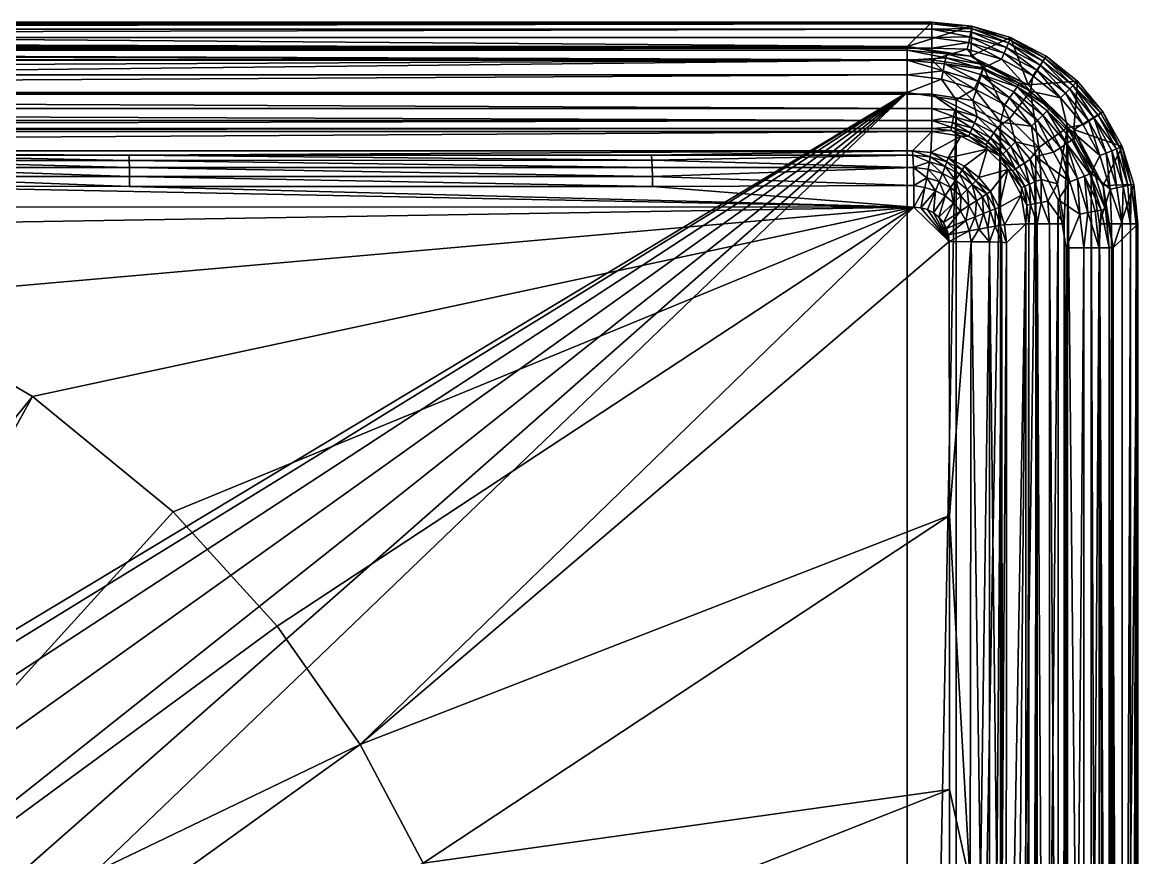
# Model space of a CAD drawing. Header units: centimetres. Extents: x 0 to 62, y 0 to 45.5.
# Drawn here: x 42.72 to 62, y 31.05 to 45.5 of the extents above; entities that cross this region are included whole.
import ezdxf

# ---------------------------------------------------------------- set-up
doc = ezdxf.new("R2010")
doc.units = ezdxf.units.CM
doc.header["$MEASUREMENT"] = 0
doc.layers.add('SINKS', color=151, linetype='Continuous')

msp = doc.modelspace()

# ---------------------------------------------------------------- meshes
at = {"layer": 'SINKS'}
mesh = msp.add_polyface(dxfattribs=at)
corners = [(3.559, 44.853, 25.376), (3.56, 44.256, 25.376), (58.441, 44.853, 25.376), (31, 42.31, 4.26), (3.868, 42.304, 4.733), (26.062, 42.172, 4.276), (3.559, 45.5, 24.712), (58.016, 45.084, 0.665), (3.984, 45.084, 0.665), (3.984, 45.019, 0.362), (58.016, 44.846, 0.106), (3.984, 44.846, 0.106), (3.984, 44.589, -0.064), (58.016, 45.019, 0.362), (58.016, 44.589, -0.064), (3.984, 44.287, -0.124), (3.896, 43.279, 5.718), (58.44, 43.609, 24.735), (3.56, 43.609, 24.735), (17.431, 42.833, 4.574), (3.877, 42.989, 5.028), (3.87, 42.675, 4.813), (3.886, 43.201, 5.345), (17.436, 43.111, 4.857), (17.44, 43.201, 5.031), (21.955, 42.986, 4.626), (17.433, 42.986, 4.701), (21.953, 42.834, 4.499), (17.429, 42.662, 4.481), (31, 43.271, 5.246), (21.96, 43.2, 4.955), (21.957, 43.11, 4.782), (21.951, 42.663, 4.405), (58.44, 43.802, 25.189), (3.56, 44.011, 25.327), (3.56, 43.802, 25.189), (58.44, 43.661, 24.981), (3.56, 43.661, 24.981), (58.44, 44.011, 25.327), (58.441, 45.055, 25.343), (3.559, 45.237, 25.249), (3.559, 45.055, 25.343), (58.441, 45.38, 25.101), (3.559, 45.38, 25.101), (58.441, 45.471, 24.916), (3.559, 45.471, 24.916), (58.441, 45.5, 24.712)]
mesh.append_faces([[corners[k] for k in face] for face in [(3, 4, 5)]])
mesh.append_faces([[corners[k] for k in face] for face in [(6, 7, 8), (8, 13, 9), (16, 17, 18), (22, 20, 23), (3, 28, 4), (18, 36, 37), (37, 33, 35), (45, 46, 6)]], dxfattribs={"vtx0": -1})
mesh.append_faces([[corners[k] for k in face] for face in [(0, 1, 2), (10, 12, 11), (14, 15, 12), (16, 24, 29), (32, 19, 28), (27, 26, 19), (33, 34, 35), (38, 1, 34), (39, 40, 41), (2, 41, 0)]], dxfattribs={"vtx0": -1, "vtx1": -1})
mesh.append_faces([[corners[k] for k in face] for face in [(9, 10, 11), (29, 24, 30), (30, 23, 31), (23, 30, 24), (31, 26, 25), (26, 31, 23), (40, 42, 43), (43, 44, 45)]], dxfattribs={"vtx0": -1, "vtx2": -1})
mesh.append_faces([[corners[k] for k in face] for face in [(19, 20, 21), (22, 23, 24), (20, 26, 23), (28, 21, 4)]], dxfattribs={"vtx1": -1})
mesh.append_faces([[corners[k] for k in face] for face in [(25, 26, 27), (27, 19, 32)]], dxfattribs={"vtx1": -1, "vtx2": -1})
mesh.append_faces([[corners[k] for k in face] for face in [(19, 21, 28), (16, 22, 24), (26, 20, 19), (3, 32, 28)]], dxfattribs={"vtx2": -1})
mesh = msp.add_polyface(dxfattribs=at)
corners = [(36.146, 26.978, 3.764), (34.474, 28.641, 3.81), (34.359, 28.446, 3.764), (36.323, 27.122, 3.81), (42.893, 39.03, 4.276), (32.207, 29.449, 3.81), (32.167, 29.227, 3.764), (34.807, 25.878, 3.102), (33.485, 26.964, 3.102), (36.767, 41.952, 4.276), (40.018, 40.712, 4.276), (31, 42.31, 4.26), (31.863, 27.542, 3.102), (32.823, 27.06, 2.973), (31, 27.415, 2.973), (31, 27.28, 2.775), (31.795, 27.164, 2.54), (32.771, 26.935, 2.775), (58.016, 45.084, 0.665), (3.559, 45.5, 24.712), (58.441, 45.5, 24.712), (58.016, 44.846, 0.106), (3.984, 45.019, 0.362), (58.016, 45.019, 0.362), (3.984, 44.589, -0.064), (58.016, 44.589, -0.064), (3.984, 45.084, 0.665), (3.984, 44.287, -0.124), (58.016, 44.287, -0.124), (3.896, 43.279, 5.718), (58.104, 43.279, 5.718), (58.44, 43.609, 24.735), (31, 43.271, 5.246), (31, 43.199, 4.888), (40.041, 43.2, 4.955), (40.048, 42.834, 4.499), (31, 42.986, 4.56), (31, 42.834, 4.432), (40.044, 43.11, 4.782), (31, 43.11, 4.715), (40.049, 42.663, 4.406), (44.561, 43.201, 5.031), (31, 42.664, 4.339), (40.046, 42.986, 4.626), (3.56, 44.011, 25.327), (58.44, 43.802, 25.189), (58.44, 44.011, 25.327), (28.711, 26.632, -0.124), (30.205, 27.164, -0.124), (31.795, 27.164, -0.124)]
mesh.append_faces([[corners[k] for k in face] for face in [(13, 12, 14), (15, 16, 17), (8, 12, 13)]])
mesh.append_faces([[corners[k] for k in face] for face in [(7, 2, 8), (2, 7, 0), (8, 6, 12), (6, 8, 2), (18, 19, 20), (23, 26, 18)]], dxfattribs={"vtx0": -1})
mesh.append_faces([[corners[k] for k in face] for face in [(0, 1, 2), (1, 0, 3), (3, 4, 1), (2, 5, 6), (5, 2, 1), (1, 9, 5), (24, 21, 25), (27, 25, 28), (35, 36, 37), (38, 33, 39), (33, 38, 34), (40, 37, 42), (44, 45, 46), (47, 28, 48), (48, 28, 49)]], dxfattribs={"vtx0": -1, "vtx1": -1})
mesh.append_faces([[corners[k] for k in face] for face in [(9, 1, 10), (4, 10, 1)]], dxfattribs={"vtx0": -1, "vtx1": -1, "vtx2": -1})
mesh.append_faces([[corners[k] for k in face] for face in [(21, 22, 23), (29, 30, 31), (32, 33, 34), (40, 35, 37), (32, 34, 41), (39, 36, 43), (35, 43, 36)]], dxfattribs={"vtx0": -1, "vtx2": -1})
mesh.append_faces([[corners[k] for k in face] for face in [(40, 42, 11)]], dxfattribs={"vtx1": -1})
mesh.append_faces([[corners[k] for k in face] for face in [(9, 11, 5), (38, 39, 43)]], dxfattribs={"vtx1": -1, "vtx2": -1})
mesh = msp.add_polyface(dxfattribs=at)
corners = [(58.441, 44.853, 25.376), (3.56, 44.256, 25.376), (58.44, 44.256, 25.376), (58.114, 43.201, 5.345), (58.123, 42.989, 5.028), (58.401, 43.085, 5.186), (58.414, 43.175, 5.36), (58.104, 43.279, 5.718), (58.352, 42.811, 4.904), (58.13, 42.675, 4.813), (53.601, 43.113, 5.063), (53.605, 42.988, 4.907), (44.561, 43.201, 5.031), (53.597, 43.204, 5.237), (53.612, 42.661, 4.687), (53.609, 42.834, 4.779), (44.57, 42.833, 4.574), (44.567, 42.986, 4.701), (31, 43.271, 5.246), (44.572, 42.662, 4.481), (40.048, 42.834, 4.499), (40.049, 42.663, 4.406), (40.046, 42.986, 4.626), (44.564, 43.111, 4.857), (40.041, 43.2, 4.955), (40.044, 43.11, 4.782), (58.44, 43.661, 24.981), (3.56, 43.609, 24.735), (58.44, 43.609, 24.735), (58.44, 44.011, 25.327), (58.44, 43.802, 25.189), (3.56, 43.661, 24.981), (3.559, 45.237, 25.249), (58.441, 45.055, 25.343), (58.441, 45.237, 25.249), (3.559, 45.055, 25.343), (58.441, 45.38, 25.101), (58.441, 45.471, 24.916), (3.559, 45.38, 25.101), (58.441, 45.5, 24.712), (3.559, 45.471, 24.916)]
mesh.append_faces([[corners[k] for k in face] for face in [(3, 4, 5), (6, 7, 3), (10, 11, 4), (9, 4, 15), (7, 13, 3), (26, 27, 28), (30, 31, 26), (39, 40, 37)]], dxfattribs={"vtx0": -1})
mesh.append_faces([[corners[k] for k in face] for face in [(19, 20, 21), (15, 17, 16), (23, 24, 25), (24, 23, 12), (17, 25, 22), (25, 17, 23), (11, 23, 17), (14, 16, 19), (10, 12, 23), (16, 22, 20), (1, 29, 2), (32, 33, 34), (35, 0, 33)]], dxfattribs={"vtx0": -1, "vtx1": -1})
mesh.append_faces([[corners[k] for k in face] for face in [(0, 1, 2), (7, 12, 13), (14, 15, 16), (15, 11, 17), (16, 17, 22), (19, 16, 20), (36, 32, 34), (37, 38, 36)]], dxfattribs={"vtx0": -1, "vtx2": -1})
mesh.append_faces([[corners[k] for k in face] for face in [(8, 4, 9), (9, 15, 14), (4, 11, 15), (3, 13, 10)]], dxfattribs={"vtx1": -1})
mesh.append_faces([[corners[k] for k in face] for face in [(7, 18, 12), (10, 23, 11), (13, 12, 10)]], dxfattribs={"vtx1": -1, "vtx2": -1})
mesh.append_faces([[corners[k] for k in face] for face in [(3, 10, 4)]], dxfattribs={"vtx2": -1})
mesh = msp.add_polyface(dxfattribs=at)
corners = [(58.441, 44.853, 25.376), (58.44, 44.256, 25.376), (59.147, 44.146, 25.376), (59.337, 44.714, 25.376), (58.441, 45.5, 24.712), (59.135, 45.433, 24.71), (58.016, 45.084, 0.665), (59.116, 44.913, 0.661), (58.864, 44.156, -0.124), (58.016, 44.287, -0.124), (58.609, 44.519, -0.069), (58.016, 44.589, -0.064), (58.698, 44.957, 0.371), (59.354, 44.762, 0.37), (58.683, 44.883, 0.23), (58.662, 44.782, 0.105), (58.016, 44.846, 0.106), (58.016, 45.019, 0.362), (58.637, 44.658, 0.003), (59.324, 44.692, 0.229), (59.179, 44.35, -0.069), (59.235, 44.48, 0.003), (59.284, 44.597, 0.105), (59.63, 43.774, -0.124), (59.224, 43.868, 25.331), (59.078, 45.149, 25.267), (58.441, 45.055, 25.343), (59.054, 45.034, 25.329), (59.098, 45.251, 25.18), (59.115, 45.334, 25.074), (58.441, 45.38, 25.101), (58.441, 45.237, 25.249), (59.127, 45.392, 24.954), (58.441, 45.471, 24.916)]
mesh.append_faces([[corners[k] for k in face] for face in [(7, 13, 12), (14, 15, 16), (6, 12, 17), (12, 14, 17), (15, 18, 16), (28, 29, 30), (28, 31, 25)]])
mesh.append_faces([[corners[k] for k in face] for face in [(6, 7, 12), (18, 10, 11), (15, 21, 18), (21, 15, 22), (20, 18, 21), (24, 2, 1), (25, 26, 27), (33, 5, 4)]], dxfattribs={"vtx0": -1})
mesh.append_faces([[corners[k] for k in face] for face in [(0, 2, 3), (10, 9, 11), (20, 8, 10), (3, 27, 0)]], dxfattribs={"vtx0": -1, "vtx1": -1})
mesh.append_faces([[corners[k] for k in face] for face in [(0, 1, 2), (18, 20, 10), (30, 32, 33)]], dxfattribs={"vtx0": -1, "vtx2": -1})
mesh.append_faces([[corners[k] for k in face] for face in [(4, 5, 6), (12, 13, 14), (18, 11, 16), (14, 19, 15), (32, 5, 33)]], dxfattribs={"vtx1": -1})
mesh.append_faces([[corners[k] for k in face] for face in [(5, 7, 6), (8, 9, 10), (23, 8, 20), (27, 26, 0), (25, 31, 26)]], dxfattribs={"vtx1": -1, "vtx2": -1})
mesh.append_faces([[corners[k] for k in face] for face in [(17, 14, 16), (13, 19, 14), (19, 22, 15), (31, 28, 30), (30, 29, 32)]], dxfattribs={"vtx2": -1})
mesh = msp.add_polyface(dxfattribs=at)
corners = [(59.337, 44.714, 25.376), (59.147, 44.146, 25.376), (59.785, 43.828, 25.376), (60.144, 44.311, 25.376), (59.135, 45.433, 24.71), (59.803, 45.235, 24.708), (59.116, 44.913, 0.661), (60.418, 44.913, 24.708), (60.108, 44.418, 0.659), (59.324, 44.692, 0.229), (59.958, 44.445, 0.369), (59.915, 44.383, 0.229), (59.354, 44.762, 0.37), (59.235, 44.48, 0.003), (59.705, 44.074, -0.069), (59.179, 44.35, -0.069), (59.785, 44.191, 0.003), (60.359, 43.893, 0.104), (59.857, 44.297, 0.104), (60.488, 44.02, 0.369), (59.284, 44.597, 0.105), (60.188, 44.575, 25.329), (59.644, 44.86, 25.329), (60.254, 44.673, 25.267), (59.731, 45.064, 25.18), (59.69, 44.968, 25.267), (60.314, 44.759, 25.18), (59.098, 45.251, 25.18), (59.078, 45.149, 25.267), (59.054, 45.034, 25.329), (59.115, 45.334, 25.074), (59.764, 45.142, 25.073), (59.127, 45.392, 24.954), (60.361, 44.829, 25.072), (59.787, 45.197, 24.953), (60.395, 44.879, 24.952)]
mesh.append_faces([[corners[k] for k in face] for face in [(4, 5, 6)]])
mesh.append_faces([[corners[k] for k in face] for face in [(9, 10, 11), (10, 9, 12), (13, 14, 15), (14, 13, 16), (11, 17, 18), (19, 11, 10), (20, 11, 18), (11, 20, 9), (20, 16, 13), (16, 20, 18), (23, 24, 25), (24, 23, 26), (25, 27, 28), (27, 25, 24), (21, 25, 22), (25, 21, 23), (22, 28, 29), (28, 22, 25), (26, 31, 24), (33, 34, 31)]], dxfattribs={"vtx0": -1})
mesh.append_faces([[corners[k] for k in face] for face in [(0, 2, 3), (5, 8, 6), (6, 8, 12), (3, 22, 0)]], dxfattribs={"vtx0": -1, "vtx1": -1})
mesh.append_faces([[corners[k] for k in face] for face in [(0, 1, 2)]], dxfattribs={"vtx0": -1, "vtx2": -1})
mesh.append_faces([[corners[k] for k in face] for face in [(30, 31, 32), (27, 24, 30), (34, 35, 5), (32, 34, 4)]], dxfattribs={"vtx1": -1})
mesh.append_faces([[corners[k] for k in face] for face in [(21, 22, 3), (22, 29, 0)]], dxfattribs={"vtx1": -1, "vtx2": -1})
mesh.append_faces([[corners[k] for k in face] for face in [(5, 7, 8), (8, 10, 12), (24, 31, 30), (31, 34, 32), (34, 5, 4)]], dxfattribs={"vtx2": -1})
mesh = msp.add_polyface(dxfattribs=at)
corners = [(60.144, 44.311, 25.376), (60.291, 43.332, 25.376), (60.786, 43.683, 25.376), (60.958, 44.479, 24.707), (60.895, 43.647, 0.659), (60.108, 44.418, 0.659), (61.4, 43.951, 24.708), (60.418, 44.913, 24.708), (60.488, 44.02, 0.369), (59.958, 44.445, 0.369), (60.267, 43.804, 0.003), (59.857, 44.297, 0.104), (60.359, 43.893, 0.104), (59.915, 44.383, 0.229), (60.433, 43.966, 0.229), (60.923, 43.501, 0.369), (60.771, 43.402, 0.104), (61.055, 43.726, 25.329), (60.664, 44.192, 25.329), (60.749, 44.275, 25.267), (60.314, 44.759, 25.18), (60.254, 44.673, 25.267), (60.824, 44.349, 25.179), (60.188, 44.575, 25.329), (61.155, 43.791, 25.267), (61.243, 43.849, 25.18), (59.764, 45.142, 25.073), (60.361, 44.829, 25.072), (60.885, 44.409, 25.072), (61.315, 43.896, 25.072), (61.365, 43.929, 24.952), (60.928, 44.451, 24.952), (60.395, 44.879, 24.952), (59.803, 45.235, 24.708), (59.787, 45.197, 24.953)]
mesh.append_faces([[corners[k] for k in face] for face in [(3, 6, 4), (7, 3, 5), (5, 8, 9)]])
mesh.append_faces([[corners[k] for k in face] for face in [(5, 4, 8), (10, 11, 12), (12, 13, 14), (15, 14, 8), (13, 8, 14), (14, 16, 12), (19, 20, 21), (20, 19, 22), (24, 22, 19), (22, 24, 25), (17, 19, 18), (19, 17, 24), (18, 21, 23), (21, 18, 19), (26, 20, 27), (25, 28, 22), (28, 25, 29), (30, 28, 29), (28, 30, 31), (7, 31, 3), (31, 7, 32), (34, 27, 32), (6, 31, 30), (31, 6, 3), (32, 28, 31), (28, 32, 27), (22, 27, 20), (27, 22, 28)]], dxfattribs={"vtx0": -1})
mesh.append_faces([[corners[k] for k in face] for face in [(0, 1, 2), (2, 18, 0)]], dxfattribs={"vtx0": -1, "vtx1": -1})
mesh.append_faces([[corners[k] for k in face] for face in [(3, 4, 5)]], dxfattribs={"vtx1": -1})
mesh.append_faces([[corners[k] for k in face] for face in [(17, 18, 2), (18, 23, 0)]], dxfattribs={"vtx1": -1, "vtx2": -1})
mesh.append_faces([[corners[k] for k in face] for face in [(32, 7, 33)]], dxfattribs={"vtx2": -1})
mesh = msp.add_polyface(dxfattribs=at)
corners = [(31.795, 27.164, 2.54), (30.205, 27.164, -0.124), (31.795, 27.164, -0.124), (30.205, 27.164, 2.54), (27.526, 28.641, 3.81), (26.062, 42.172, 4.276), (22.711, 41.046, 4.276), (29.793, 29.449, 3.81), (31, 42.31, 4.26), (32.207, 29.449, 3.81), (27.193, 25.878, 3.102), (27.641, 28.446, 3.764), (25.854, 26.978, 3.764), (25.677, 27.122, 3.81), (28.515, 26.964, 3.102), (29.833, 29.227, 3.764), (30.137, 27.542, 3.102), (32.167, 29.227, 3.764), (31.863, 27.542, 3.102), (29.177, 27.06, 2.973), (31, 27.28, 2.775), (31, 27.415, 2.973), (29.229, 26.935, 2.775), (32.823, 27.06, 2.973), (58.104, 43.279, 5.718), (3.896, 43.279, 5.718), (31, 43.271, 5.246), (31, 42.834, 4.432), (31, 42.986, 4.56), (21.955, 42.986, 4.626), (21.957, 43.11, 4.782), (31, 43.199, 4.888), (31, 43.11, 4.715), (21.96, 43.2, 4.955), (21.953, 42.834, 4.499), (31, 42.664, 4.339), (21.951, 42.663, 4.405), (28.711, 26.632, -0.124), (3.984, 44.287, -0.124), (58.016, 44.287, -0.124)]
mesh.append_faces([[corners[k] for k in face] for face in [(16, 14, 19), (20, 3, 0), (16, 21, 18), (21, 16, 19), (22, 3, 20)]])
mesh.append_faces([[corners[k] for k in face] for face in [(0, 1, 2), (1, 0, 3), (10, 11, 12), (14, 15, 11), (15, 14, 16), (16, 17, 15), (17, 16, 18), (21, 22, 20), (22, 21, 19), (20, 23, 21), (24, 25, 26), (8, 35, 36)]], dxfattribs={"vtx0": -1})
mesh.append_faces([[corners[k] for k in face] for face in [(9, 8, 7), (27, 29, 34), (30, 28, 32), (35, 34, 36)]], dxfattribs={"vtx0": -1, "vtx1": -1})
mesh.append_faces([[corners[k] for k in face] for face in [(4, 5, 6)]], dxfattribs={"vtx0": -1, "vtx1": -1, "vtx2": -1})
mesh.append_faces([[corners[k] for k in face] for face in [(5, 4, 7), (12, 4, 13), (4, 12, 11), (11, 7, 4), (7, 11, 15), (15, 9, 7), (9, 15, 17), (27, 28, 29), (30, 29, 28), (31, 30, 32), (30, 31, 33), (26, 33, 31), (35, 27, 34), (37, 38, 39)]], dxfattribs={"vtx0": -1, "vtx2": -1})
mesh.append_faces([[corners[k] for k in face] for face in [(8, 5, 7)]], dxfattribs={"vtx1": -1, "vtx2": -1})
mesh = msp.add_polyface(dxfattribs=at)
corners = [(47.124, 10.445, 4.276), (48.555, 12.493, 4.276), (36.323, 18.378, 3.81), (58.132, 3.196, 4.733), (58.743, 3.794, 4.738), (49.647, 14.545, 4.276), (58.744, 8.532, 4.651), (50.439, 16.55, 4.276), (50.972, 18.472, 4.276), (37.529, 20.423, 3.81), (58.745, 15.641, 4.561), (51.289, 20.286, 4.276), (48.347, 22.75, 4.169), (37.948, 22.75, 3.81), (58.746, 22.75, 4.528), (58.745, 18.011, 4.543), (42.893, 6.47, 4.276), (45.325, 8.47, 4.276), (58.745, 13.271, 4.585), (36.767, 3.548, 4.276), (31, 3.19, 4.26), (40.018, 4.788, 4.276), (58.32, 2.858, 4.812), (58.13, 2.825, 4.813), (53.612, 2.839, 4.687), (44.572, 2.838, 4.481), (53.609, 2.666, 4.779), (58.016, 1.213, -0.124), (31.795, 18.336, -0.124), (33.289, 18.868, -0.124), (34.507, 19.869, -0.124), (35.303, 21.217, -0.124), (35.579, 22.75, -0.124), (58.016, 44.287, -0.124)]
mesh.append_faces([[corners[k] for k in face] for face in [(3, 19, 20)]])
mesh.append_faces([[corners[k] for k in face] for face in [(14, 11, 15), (6, 1, 4), (10, 7, 18), (18, 5, 6), (15, 8, 10), (3, 21, 19), (22, 3, 23)]], dxfattribs={"vtx0": -1, "vtx1": -1})
mesh.append_faces([[corners[k] for k in face] for face in [(0, 1, 2), (1, 0, 3), (1, 3, 4), (1, 5, 2), (5, 1, 6), (7, 8, 9), (8, 7, 10), (11, 12, 13), (12, 11, 14), (2, 16, 17), (13, 8, 11), (11, 8, 15), (3, 17, 16), (17, 0, 2), (0, 17, 3), (5, 7, 9), (7, 5, 18), (3, 16, 21), (27, 32, 33)]], dxfattribs={"vtx0": -1, "vtx1": -1, "vtx2": -1})
mesh.append_faces([[corners[k] for k in face] for face in [(8, 13, 9), (5, 9, 2), (3, 24, 23), (27, 28, 29), (27, 29, 30), (27, 30, 31), (27, 31, 32)]], dxfattribs={"vtx0": -1, "vtx2": -1})
mesh.append_faces([[corners[k] for k in face] for face in [(3, 20, 25)]], dxfattribs={"vtx1": -1})
mesh.append_faces([[corners[k] for k in face] for face in [(24, 25, 26)]], dxfattribs={"vtx1": -1, "vtx2": -1})
mesh.append_faces([[corners[k] for k in face] for face in [(3, 25, 24)]], dxfattribs={"vtx2": -1})
mesh = msp.add_polyface(dxfattribs=at)
corners = [(48.555, 33.007, 4.276), (47.124, 35.055, 4.276), (36.323, 27.122, 3.81), (58.132, 42.304, 4.733), (58.743, 41.706, 4.738), (50.972, 27.028, 4.276), (37.529, 25.077, 3.81), (48.347, 22.75, 4.169), (58.745, 32.229, 4.585), (58.744, 36.968, 4.651), (49.647, 30.955, 4.276), (42.893, 39.03, 4.276), (45.325, 37.03, 4.276), (58.746, 22.75, 4.528), (51.289, 25.214, 4.276), (58.745, 27.489, 4.543), (36.767, 41.952, 4.276), (40.018, 40.712, 4.276), (37.948, 22.75, 3.81), (50.439, 28.95, 4.276), (31, 42.31, 4.26), (58.745, 29.859, 4.561), (58.32, 42.642, 4.812), (58.13, 42.675, 4.813), (53.612, 42.661, 4.687), (40.049, 42.663, 4.406), (44.572, 42.662, 4.481), (31.795, 27.164, -0.124), (58.016, 44.287, -0.124), (33.289, 26.632, -0.124), (34.507, 25.631, -0.124), (35.303, 24.283, -0.124), (35.579, 22.75, -0.124)]
mesh.append_faces([[corners[k] for k in face] for face in [(3, 20, 16)]])
mesh.append_faces([[corners[k] for k in face] for face in [(3, 25, 20), (3, 24, 26)]], dxfattribs={"vtx0": -1})
mesh.append_faces([[corners[k] for k in face] for face in [(27, 28, 29), (29, 28, 30), (30, 28, 31), (31, 28, 32)]], dxfattribs={"vtx0": -1, "vtx1": -1})
mesh.append_faces([[corners[k] for k in face] for face in [(0, 1, 2), (1, 0, 3), (3, 0, 4), (5, 6, 7), (10, 0, 6), (0, 10, 9), (11, 2, 12), (1, 12, 2), (12, 1, 3), (13, 14, 7), (3, 11, 12), (15, 5, 14), (3, 17, 11), (19, 10, 6), (10, 19, 8), (5, 19, 6), (19, 5, 21), (14, 5, 7)]], dxfattribs={"vtx0": -1, "vtx1": -1, "vtx2": -1})
mesh.append_faces([[corners[k] for k in face] for face in [(14, 13, 15), (7, 6, 18), (0, 2, 6), (3, 23, 24)]], dxfattribs={"vtx0": -1, "vtx2": -1})
mesh.append_faces([[corners[k] for k in face] for face in [(8, 9, 10), (3, 16, 17), (9, 4, 0), (21, 8, 19), (15, 21, 5), (22, 23, 3)]], dxfattribs={"vtx1": -1, "vtx2": -1})
mesh.append_faces([[corners[k] for k in face] for face in [(3, 26, 25)]], dxfattribs={"vtx2": -1})
mesh = msp.add_polyface(dxfattribs=at)
corners = [(58.132, 42.304, 4.733), (58.743, 41.706, 4.738), (58.252, 42.293, 4.736), (58.366, 42.259, 4.738), (58.471, 42.204, 4.74), (58.564, 42.129, 4.741), (58.64, 42.039, 4.741), (58.696, 41.936, 4.741), (58.731, 41.824, 4.74), (59.106, 30.611, 4.646), (58.745, 29.859, 4.561), (58.745, 27.489, 4.543), (59.12, 22.75, 4.612), (58.746, 22.75, 4.528), (58.744, 36.968, 4.651), (58.745, 32.229, 4.585), (59.119, 41.705, 4.82), (59.28, 30.609, 4.739), (59.085, 41.892, 4.817), (58.502, 42.586, 4.815), (59.256, 41.924, 4.91), (59.19, 42.135, 4.912), (59.029, 42.07, 4.819), (59.083, 42.329, 4.912), (58.938, 42.235, 4.82), (58.67, 42.498, 4.818), (58.818, 42.379, 4.819), (59.211, 42.413, 5.039), (58.94, 42.499, 4.912), (58.016, 1.213, -0.124), (58.016, 44.287, -0.124), (58.864, 44.156, -0.124), (58.864, 1.344, -0.124), (59.63, 43.774, -0.124)]
mesh.append_faces([[corners[k] for k in face] for face in [(7, 1, 8), (17, 9, 12), (23, 22, 21), (20, 18, 16)]], dxfattribs={"vtx0": -1})
mesh.append_faces([[corners[k] for k in face] for face in [(0, 1, 2), (2, 1, 3), (3, 1, 4), (4, 1, 5), (5, 1, 6), (6, 1, 7), (16, 14, 9), (22, 23, 24), (5, 25, 4), (25, 5, 26), (8, 22, 7), (22, 8, 18), (7, 24, 6), (24, 7, 22), (6, 26, 5), (26, 6, 24), (28, 24, 23)]], dxfattribs={"vtx0": -1, "vtx1": -1})
mesh.append_faces([[corners[k] for k in face] for face in [(9, 10, 11), (12, 11, 13), (9, 14, 15), (9, 15, 10), (16, 1, 14), (18, 8, 1), (19, 3, 4), (29, 30, 31), (32, 31, 33)]], dxfattribs={"vtx0": -1, "vtx2": -1})
mesh.append_faces([[corners[k] for k in face] for face in [(12, 9, 11), (20, 21, 18), (16, 18, 1)]], dxfattribs={"vtx1": -1, "vtx2": -1})
mesh.append_faces([[corners[k] for k in face] for face in [(17, 16, 9), (27, 23, 21), (21, 22, 18)]], dxfattribs={"vtx2": -1})
mesh = msp.add_polyface(dxfattribs=at)
corners = [(58.44, 43.609, 24.735), (58.104, 43.279, 5.718), (58.421, 43.249, 5.718), (59.396, 43.304, 24.739), (59.006, 43.012, 5.719), (59.254, 42.813, 5.72), (58.943, 43.531, 24.738), (58.726, 43.158, 5.719), (58.968, 42.948, 5.363), (58.703, 43.088, 5.362), (58.414, 43.175, 5.36), (58.114, 43.201, 5.345), (58.401, 43.085, 5.186), (58.671, 43.003, 5.189), (59.407, 43.432, 25.089), (59.139, 43.667, 25.19), (59.106, 43.59, 25.088), (58.839, 43.982, 25.331), (58.44, 44.256, 25.376), (58.44, 44.011, 25.327), (59.224, 43.868, 25.331), (58.44, 43.661, 24.981), (58.767, 43.626, 24.973), (58.796, 43.768, 25.189), (58.779, 43.686, 25.088), (58.816, 43.869, 25.272), (58.44, 43.802, 25.189), (59.179, 43.762, 25.272), (59.082, 43.533, 24.974), (59.372, 43.382, 24.975)]
mesh.append_faces([[corners[k] for k in face] for face in [(3, 4, 5), (6, 2, 7), (10, 11, 12), (20, 18, 17), (25, 26, 23), (28, 22, 6), (23, 26, 24), (17, 19, 25), (24, 21, 22), (26, 21, 24)]])
mesh.append_faces([[corners[k] for k in face] for face in [(3, 7, 4), (1, 10, 2), (14, 15, 16), (22, 0, 6), (27, 17, 25), (17, 27, 20), (15, 25, 23), (25, 15, 27), (29, 16, 28)]], dxfattribs={"vtx0": -1})
mesh.append_faces([[corners[k] for k in face] for face in [(6, 0, 2), (4, 7, 8), (7, 2, 9), (9, 10, 13), (17, 18, 19), (21, 0, 22), (25, 19, 26), (16, 24, 28), (15, 23, 16)]], dxfattribs={"vtx1": -1})
mesh.append_faces([[corners[k] for k in face] for face in [(0, 1, 2), (3, 6, 7), (7, 9, 8), (2, 10, 9), (10, 12, 13), (23, 24, 16), (28, 6, 3), (24, 22, 28)]], dxfattribs={"vtx2": -1})
mesh = msp.add_polyface(dxfattribs=at)
corners = [(60.144, 44.311, 25.376), (59.785, 43.828, 25.376), (60.291, 43.332, 25.376), (59.705, 44.074, -0.069), (59.63, 43.774, -0.124), (59.179, 44.35, -0.069), (60.237, 43.179, -0.124), (60.166, 43.704, -0.069), (59.785, 44.191, 0.003), (60.267, 43.804, 0.003), (59.857, 44.297, 0.104), (59.147, 44.146, 25.376), (59.578, 43.683, 25.331), (59.888, 43.434, 25.331), (59.626, 43.177, 24.975), (59.887, 42.962, 25.089), (59.671, 43.221, 25.089), (59.407, 43.432, 25.089), (59.372, 43.382, 24.975), (59.454, 43.502, 25.19), (59.731, 43.28, 25.19), (59.139, 43.667, 25.19), (59.179, 43.762, 25.272), (59.513, 43.588, 25.273), (59.224, 43.868, 25.331), (60.143, 43.13, 25.331), (59.958, 43.009, 25.19), (59.805, 43.353, 25.273), (60.045, 43.066, 25.273), (59.082, 43.533, 24.974), (59.396, 43.304, 24.739), (59.106, 43.59, 25.088), (59.756, 42.952, 24.739)]
mesh.append_faces([[corners[k] for k in face] for face in [(14, 18, 30), (30, 32, 14)]])
mesh.append_faces([[corners[k] for k in face] for face in [(8, 7, 3), (7, 8, 9), (10, 9, 8), (14, 15, 16), (14, 17, 18), (17, 14, 16), (16, 19, 17), (19, 16, 20), (21, 17, 19), (19, 22, 21), (22, 19, 23), (26, 27, 20), (27, 26, 28), (23, 24, 22), (24, 23, 12), (27, 12, 23), (12, 27, 13), (15, 20, 16), (20, 15, 26), (28, 13, 27), (13, 28, 25), (31, 18, 17), (20, 23, 19), (23, 20, 27)]], dxfattribs={"vtx0": -1})
mesh.append_faces([[corners[k] for k in face] for face in [(3, 4, 5), (7, 4, 3), (13, 1, 12), (12, 11, 24)]], dxfattribs={"vtx0": -1, "vtx1": -1})
mesh.append_faces([[corners[k] for k in face] for face in [(0, 1, 2), (2, 13, 25)]], dxfattribs={"vtx0": -1, "vtx2": -1})
mesh.append_faces([[corners[k] for k in face] for face in [(18, 29, 30)]], dxfattribs={"vtx1": -1})
mesh.append_faces([[corners[k] for k in face] for face in [(6, 4, 7), (1, 11, 12), (2, 1, 13)]], dxfattribs={"vtx1": -1, "vtx2": -1})
mesh = msp.add_polyface(dxfattribs=at)
corners = [(58.743, 3.794, 4.738), (58.132, 3.196, 4.733), (58.252, 3.207, 4.736), (58.366, 3.241, 4.738), (58.471, 3.296, 4.74), (58.564, 3.371, 4.741), (58.64, 3.461, 4.741), (58.696, 3.564, 4.741), (58.731, 3.676, 4.74), (59.119, 3.795, 4.82), (58.744, 8.532, 4.651), (59.106, 14.889, 4.646), (58.745, 18.011, 4.543), (58.745, 15.641, 4.561), (59.12, 22.75, 4.612), (58.745, 13.271, 4.585), (59.28, 14.891, 4.739), (58.746, 22.75, 4.528), (58.938, 3.265, 4.82), (59.029, 3.43, 4.819), (58.818, 3.121, 4.819), (58.502, 2.914, 4.815), (59.085, 3.608, 4.817), (59.083, 3.171, 4.912), (59.19, 3.365, 4.912), (59.256, 3.576, 4.91), (58.67, 3.002, 4.818), (59.333, 3.308, 5.038), (59.211, 3.087, 5.039), (58.94, 3.001, 4.912), (58.016, 1.213, -0.124), (58.864, 44.156, -0.124), (58.864, 1.344, -0.124)]
mesh.append_faces([[corners[k] for k in face] for face in [(0, 7, 8), (16, 11, 9), (19, 23, 24), (25, 19, 24), (27, 23, 28), (29, 18, 20)]], dxfattribs={"vtx0": -1})
mesh.append_faces([[corners[k] for k in face] for face in [(14, 12, 11), (9, 0, 22), (30, 31, 32)]], dxfattribs={"vtx0": -1, "vtx1": -1})
mesh.append_faces([[corners[k] for k in face] for face in [(0, 1, 2), (0, 2, 3), (0, 3, 4), (0, 4, 5), (0, 5, 6), (0, 6, 7), (9, 10, 0), (11, 12, 13), (11, 15, 10), (11, 13, 15), (14, 17, 12), (18, 7, 6), (7, 18, 19), (20, 6, 5), (6, 20, 18), (21, 4, 3), (19, 8, 7), (8, 19, 22), (23, 19, 18), (22, 0, 8), (25, 22, 19), (26, 5, 4), (5, 26, 20), (18, 29, 23)]], dxfattribs={"vtx0": -1, "vtx2": -1})
mesh.append_faces([[corners[k] for k in face] for face in [(9, 11, 10)]], dxfattribs={"vtx1": -1, "vtx2": -1})
mesh.append_faces([[corners[k] for k in face] for face in [(16, 14, 11), (25, 9, 22), (27, 24, 23)]], dxfattribs={"vtx2": -1})
mesh = msp.add_polyface(dxfattribs=at)
corners = [(60.786, 43.683, 25.376), (60.291, 43.332, 25.376), (60.616, 42.708, 25.376), (61.4, 43.951, 24.708), (61.729, 43.349, 24.708), (60.895, 43.647, 0.659), (61.401, 42.676, 0.661), (60.663, 43.331, 0.003), (60.825, 42.739, -0.069), (60.544, 43.253, -0.069), (61.175, 42.881, 0.229), (60.771, 43.402, 0.104), (60.859, 43.459, 0.229), (60.237, 43.179, -0.124), (60.166, 43.704, -0.069), (61.246, 42.909, 0.37), (60.923, 43.501, 0.369), (60.958, 42.793, 0.003), (60.488, 44.02, 0.369), (60.359, 43.893, 0.104), (60.267, 43.804, 0.003), (60.433, 43.966, 0.229), (61.346, 43.194, 25.329), (61.197, 42.892, 25.376), (61.456, 43.238, 25.267), (61.243, 43.849, 25.18), (61.155, 43.791, 25.267), (61.555, 43.278, 25.18), (61.055, 43.726, 25.329), (61.641, 42.639, 25.267), (60.332, 42.783, 25.331), (60.143, 43.13, 25.331), (61.69, 43.333, 24.953), (61.89, 42.687, 24.954), (61.634, 43.311, 25.073), (61.746, 42.659, 25.18), (61.315, 43.896, 25.072), (61.365, 43.929, 24.952), (61.83, 42.676, 25.074)]
mesh.append_faces([[corners[k] for k in face] for face in [(18, 5, 16)]])
mesh.append_faces([[corners[k] for k in face] for face in [(7, 8, 9), (10, 11, 12), (12, 15, 10), (15, 12, 16), (11, 17, 7), (5, 15, 16), (19, 7, 20), (7, 19, 11), (20, 9, 14), (9, 20, 7), (21, 16, 12), (11, 21, 12), (24, 25, 26), (25, 24, 27), (29, 27, 24), (22, 26, 28), (26, 22, 24), (32, 36, 34), (36, 32, 37), (34, 25, 27), (25, 34, 36), (3, 32, 4)]], dxfattribs={"vtx0": -1})
mesh.append_faces([[corners[k] for k in face] for face in [(9, 13, 14), (8, 13, 9), (30, 1, 31)]], dxfattribs={"vtx0": -1, "vtx1": -1})
mesh.append_faces([[corners[k] for k in face] for face in [(0, 1, 2), (5, 4, 6), (5, 6, 15), (22, 0, 23)]], dxfattribs={"vtx0": -1, "vtx2": -1})
mesh.append_faces([[corners[k] for k in face] for face in [(3, 4, 5)]], dxfattribs={"vtx1": -1})
mesh.append_faces([[corners[k] for k in face] for face in [(22, 28, 0)]], dxfattribs={"vtx1": -1, "vtx2": -1})
mesh.append_faces([[corners[k] for k in face] for face in [(4, 32, 33), (34, 27, 35), (32, 34, 38), (3, 37, 32)]], dxfattribs={"vtx2": -1})
mesh = msp.add_polyface(dxfattribs=at)
corners = [(61.332, 41.599, 0.106), (61.509, 3.901, 0.362), (61.332, 3.901, 0.106), (61.069, 3.901, -0.064), (61.575, 3.901, 0.665), (62, 42.016, 24.712), (62, 3.484, 24.712), (60.761, 3.901, -0.124), (61.069, 41.599, -0.064), (61.509, 41.599, 0.362), (60.728, 3.484, 25.376), (60.786, 1.817, 25.376), (60.728, 42.016, 25.376), (60.786, 43.683, 25.376), (61.197, 2.608, 25.376), (61.197, 42.892, 25.376), (61.339, 3.484, 25.376), (60.067, 42.016, 24.735), (59.731, 3.813, 5.723), (60.067, 3.484, 24.735), (60.12, 42.016, 24.981), (60.12, 3.484, 24.981), (60.264, 42.016, 25.189), (60.264, 3.484, 25.189), (60.478, 3.484, 25.327), (60.478, 42.016, 25.327), (59.648, 22.75, 5.143), (59.435, 22.75, 4.827), (59.562, 14.893, 5.022), (61.731, 3.484, 25.249), (61.545, 42.016, 25.343), (61.545, 3.484, 25.343), (61.878, 42.016, 25.101), (61.878, 3.484, 25.101), (61.339, 42.016, 25.376), (61.971, 3.484, 24.916), (61.971, 42.016, 24.916), (59.727, 22.75, 5.514), (59.654, 14.895, 5.196), (59.437, 3.8, 5.035), (59.651, 3.806, 5.351), (59.436, 14.892, 4.867), (59.28, 14.891, 4.739), (59.119, 3.795, 4.82), (59.12, 22.75, 4.612), (59.256, 3.576, 4.91), (59.534, 3.526, 5.192), (58.864, 1.344, -0.124), (59.63, 43.774, -0.124), (59.63, 1.726, -0.124), (60.237, 43.179, -0.124), (60.237, 2.321, -0.124), (60.627, 42.43, -0.124), (60.627, 3.07, -0.124), (60.761, 41.599, -0.124)]
mesh.append_faces([[corners[k] for k in face] for face in [(4, 5, 6), (9, 4, 1), (17, 18, 19), (20, 19, 21), (22, 21, 23), (24, 22, 23), (26, 27, 28), (5, 35, 6), (38, 28, 40), (27, 44, 42), (28, 41, 39), (39, 43, 45), (40, 39, 46), (53, 54, 7)]], dxfattribs={"vtx0": -1})
mesh.append_faces([[corners[k] for k in face] for face in [(0, 1, 2), (10, 11, 12), (32, 29, 33), (36, 33, 35), (37, 38, 18), (47, 48, 49), (49, 50, 51), (51, 52, 53)]], dxfattribs={"vtx0": -1, "vtx1": -1})
mesh.append_faces([[corners[k] for k in face] for face in [(3, 0, 2), (7, 8, 3), (13, 11, 14), (15, 14, 16), (10, 25, 24), (29, 30, 31), (31, 34, 16), (37, 26, 38)]], dxfattribs={"vtx0": -1, "vtx2": -1})
mesh.append_faces([[corners[k] for k in face] for face in [(28, 39, 40), (39, 41, 42), (27, 41, 28), (26, 28, 38)]], dxfattribs={"vtx1": -1})
mesh.append_faces([[corners[k] for k in face] for face in [(41, 27, 42), (39, 42, 43), (38, 40, 18)]], dxfattribs={"vtx2": -1})
mesh = msp.add_polyface(dxfattribs=at)
corners = [(61.509, 3.901, 0.362), (61.332, 41.599, 0.106), (61.509, 41.599, 0.362), (61.069, 3.901, -0.064), (61.069, 41.599, -0.064), (62, 42.016, 24.712), (61.575, 3.901, 0.665), (61.575, 41.599, 0.665), (60.761, 3.901, -0.124), (60.761, 41.599, -0.124), (60.786, 43.683, 25.376), (60.728, 42.016, 25.376), (60.786, 1.817, 25.376), (61.197, 2.608, 25.376), (61.197, 42.892, 25.376), (61.339, 3.484, 25.376), (61.339, 42.016, 25.376), (59.731, 3.813, 5.723), (60.067, 42.016, 24.735), (59.727, 22.75, 5.514), (59.731, 41.687, 5.723), (59.437, 41.7, 5.035), (59.436, 30.608, 4.867), (59.562, 30.607, 5.022), (59.654, 30.605, 5.196), (59.648, 22.75, 5.143), (60.067, 3.484, 24.735), (60.12, 42.016, 24.981), (60.12, 3.484, 24.981), (60.264, 42.016, 25.189), (60.478, 3.484, 25.327), (60.478, 42.016, 25.327), (59.28, 30.609, 4.739), (59.435, 22.75, 4.827), (59.651, 41.694, 5.351), (60.728, 3.484, 25.376), (59.12, 22.75, 4.612), (59.119, 41.705, 4.82), (61.545, 42.016, 25.343), (61.731, 3.484, 25.249), (61.731, 42.016, 25.249), (61.878, 42.016, 25.101), (61.545, 3.484, 25.343), (61.971, 3.484, 24.916), (61.971, 42.016, 24.916), (61.878, 3.484, 25.101), (59.256, 41.924, 4.91), (59.63, 1.726, -0.124), (59.63, 43.774, -0.124), (60.237, 43.179, -0.124), (60.237, 2.321, -0.124), (60.627, 42.43, -0.124), (60.627, 3.07, -0.124)]
mesh.append_faces([[corners[k] for k in face] for face in [(5, 6, 7), (6, 2, 7), (14, 15, 16), (19, 18, 20), (26, 27, 18), (28, 29, 27), (29, 30, 31), (22, 32, 33), (33, 25, 23), (21, 37, 32), (43, 5, 44)]], dxfattribs={"vtx0": -1})
mesh.append_faces([[corners[k] for k in face] for face in [(0, 1, 2), (10, 13, 14), (17, 18, 19), (20, 24, 19), (39, 41, 40), (45, 44, 41)]], dxfattribs={"vtx0": -1, "vtx1": -1})
mesh.append_faces([[corners[k] for k in face] for face in [(10, 11, 12)]], dxfattribs={"vtx0": -1, "vtx1": -1, "vtx2": -1})
mesh.append_faces([[corners[k] for k in face] for face in [(1, 3, 4), (4, 8, 9), (31, 35, 11), (38, 39, 40), (16, 42, 38), (47, 48, 49), (50, 49, 51), (52, 51, 9)]], dxfattribs={"vtx0": -1, "vtx2": -1})
mesh.append_faces([[corners[k] for k in face] for face in [(21, 22, 23), (34, 24, 20), (34, 23, 24), (21, 32, 22)]], dxfattribs={"vtx1": -1})
mesh.append_faces([[corners[k] for k in face] for face in [(24, 25, 19)]], dxfattribs={"vtx1": -1, "vtx2": -1})
mesh.append_faces([[corners[k] for k in face] for face in [(21, 23, 34), (33, 32, 36), (22, 33, 23), (23, 25, 24), (21, 46, 37)]], dxfattribs={"vtx2": -1})
mesh = msp.add_polyface(dxfattribs=at)
corners = [(60.786, 43.683, 25.376), (60.616, 42.708, 25.376), (60.728, 42.016, 25.376), (61.931, 42.695, 24.71), (61.575, 41.599, 0.665), (61.401, 42.676, 0.661), (61.729, 43.349, 24.708), (60.998, 42.18, -0.069), (60.627, 42.43, -0.124), (60.825, 42.739, -0.069), (61.078, 42.841, 0.105), (61.37, 42.253, 0.23), (61.267, 42.232, 0.105), (60.663, 43.331, 0.003), (60.958, 42.793, 0.003), (61.246, 42.909, 0.37), (61.445, 42.267, 0.371), (60.771, 43.402, 0.104), (61.175, 42.881, 0.229), (60.237, 43.179, -0.124), (61.14, 42.208, 0.003), (61.524, 42.616, 25.329), (61.346, 43.194, 25.329), (61.197, 42.892, 25.376), (61.555, 43.278, 25.18), (61.641, 42.639, 25.267), (61.746, 42.659, 25.18), (60.333, 42.384, 25.272), (60.23, 42.364, 25.189), (60.264, 42.016, 25.189), (60.332, 42.783, 25.331), (60.224, 42.739, 25.272), (60.448, 42.407, 25.331), (60.478, 42.016, 25.327), (60.291, 43.332, 25.376), (61.339, 42.016, 25.376), (61.731, 42.016, 25.249), (61.456, 43.238, 25.267), (61.69, 43.333, 24.953), (61.83, 42.676, 25.074), (61.89, 42.687, 24.954), (61.878, 42.016, 25.101), (61.634, 43.311, 25.073), (61.971, 42.016, 24.916)]
mesh.append_faces([[corners[k] for k in face] for face in [(6, 3, 5), (15, 5, 16), (27, 28, 29), (33, 32, 27), (26, 25, 36), (39, 26, 41)]])
mesh.append_faces([[corners[k] for k in face] for face in [(10, 11, 12), (9, 13, 14), (17, 18, 10), (14, 17, 10), (18, 16, 11), (10, 20, 14), (20, 10, 12), (14, 7, 9), (7, 14, 20), (24, 25, 26), (27, 30, 31), (30, 27, 32), (21, 37, 22), (37, 21, 25), (38, 39, 40), (42, 26, 39), (6, 40, 3)]], dxfattribs={"vtx0": -1})
mesh.append_faces([[corners[k] for k in face] for face in [(3, 4, 5), (7, 8, 9)]], dxfattribs={"vtx0": -1, "vtx1": -1})
mesh.append_faces([[corners[k] for k in face] for face in [(0, 1, 2), (9, 8, 19), (1, 30, 32), (21, 23, 35)]], dxfattribs={"vtx0": -1, "vtx2": -1})
mesh.append_faces([[corners[k] for k in face] for face in [(18, 11, 10), (15, 16, 18)]], dxfattribs={"vtx1": -1})
mesh.append_faces([[corners[k] for k in face] for face in [(21, 22, 23), (2, 1, 32), (1, 34, 30)]], dxfattribs={"vtx1": -1, "vtx2": -1})
mesh.append_faces([[corners[k] for k in face] for face in [(36, 25, 21), (40, 39, 41), (3, 40, 43)]], dxfattribs={"vtx2": -1})
mesh = msp.add_polyface(dxfattribs=at)
corners = [(59.756, 42.952, 24.739), (59.456, 42.572, 5.72), (59.606, 42.297, 5.721), (59.987, 42.508, 24.738), (59.699, 41.999, 5.722), (59.254, 42.813, 5.72), (59.396, 43.304, 24.739), (59.393, 42.531, 5.365), (59.536, 42.272, 5.365), (59.202, 42.76, 5.364), (59.333, 42.192, 5.038), (59.211, 42.413, 5.039), (59.19, 42.135, 4.912), (59.316, 42.482, 5.193), (59.45, 42.239, 5.193), (59.137, 42.695, 5.192), (60.23, 42.364, 25.189), (60.224, 42.739, 25.272), (60.127, 42.7, 25.19), (60.333, 42.384, 25.272), (60.146, 42.348, 25.088), (60.264, 42.016, 25.189), (60.067, 42.016, 24.735), (60.085, 42.336, 24.973), (59.99, 42.644, 24.974), (59.835, 42.928, 24.975), (59.626, 43.177, 24.975), (59.887, 42.962, 25.089), (60.143, 43.13, 25.331), (60.045, 43.066, 25.273), (60.332, 42.783, 25.331), (60.047, 42.668, 25.088), (59.958, 43.009, 25.19)]
mesh.append_faces([[corners[k] for k in face] for face in [(3, 2, 4), (0, 5, 1), (6, 5, 0), (16, 20, 21), (3, 22, 23), (26, 0, 25), (24, 3, 23)]])
mesh.append_faces([[corners[k] for k in face] for face in [(0, 2, 3), (1, 9, 7), (9, 1, 5), (13, 10, 14), (7, 15, 13), (1, 8, 2), (7, 14, 8), (16, 17, 18), (17, 16, 19), (0, 24, 25), (27, 26, 25), (17, 28, 29), (28, 17, 30), (31, 25, 24), (25, 31, 27), (18, 20, 16), (18, 27, 31), (27, 18, 32), (31, 23, 20), (18, 29, 32), (29, 18, 17)]], dxfattribs={"vtx0": -1})
mesh.append_faces([[corners[k] for k in face] for face in [(10, 11, 12)]], dxfattribs={"vtx1": -1})
mesh.append_faces([[corners[k] for k in face] for face in [(0, 1, 2), (1, 7, 8), (13, 11, 10), (7, 13, 14), (0, 3, 24), (18, 31, 20), (31, 24, 23)]], dxfattribs={"vtx2": -1})
mesh = msp.add_polyface(dxfattribs=at)
corners = [(58.401, 43.085, 5.186), (58.123, 42.989, 5.028), (58.379, 42.962, 5.031), (58.352, 42.811, 4.904), (58.502, 42.586, 4.815), (58.32, 42.642, 4.812), (59.006, 43.012, 5.719), (58.968, 42.948, 5.363), (59.202, 42.76, 5.364), (58.252, 42.293, 4.736), (58.568, 42.745, 4.908), (59.254, 42.813, 5.72), (58.13, 42.675, 4.813), (58.132, 42.304, 4.733), (58.67, 42.498, 4.818), (58.471, 42.204, 4.74), (58.938, 42.235, 4.82), (58.94, 42.499, 4.912), (58.818, 42.379, 4.819), (59.211, 42.413, 5.039), (59.137, 42.695, 5.192), (59.049, 42.607, 5.038), (59.316, 42.482, 5.193), (59.393, 42.531, 5.365), (58.765, 42.64, 4.91), (59.083, 42.329, 4.912), (58.85, 42.767, 5.037), (58.366, 42.259, 4.738), (58.919, 42.872, 5.191), (58.703, 43.088, 5.362), (58.671, 43.003, 5.189), (58.625, 42.887, 5.034)]
mesh.append_faces([[corners[k] for k in face] for face in [(0, 1, 2), (2, 1, 3)]])
mesh.append_faces([[corners[k] for k in face] for face in [(10, 2, 3), (14, 10, 4), (16, 17, 18), (19, 20, 21), (20, 19, 22), (20, 23, 8), (18, 24, 14), (24, 18, 17), (25, 21, 17), (21, 25, 19), (17, 26, 24), (21, 28, 26), (24, 31, 10)]], dxfattribs={"vtx0": -1})
mesh.append_faces([[corners[k] for k in face] for face in [(4, 3, 5)]], dxfattribs={"vtx0": -1, "vtx1": -1})
mesh.append_faces([[corners[k] for k in face] for face in [(5, 13, 9), (4, 9, 27)]], dxfattribs={"vtx0": -1, "vtx2": -1})
mesh.append_faces([[corners[k] for k in face] for face in [(10, 3, 4), (11, 6, 8), (21, 26, 17), (20, 28, 21), (7, 29, 28), (31, 2, 10), (28, 30, 26), (8, 7, 20), (24, 10, 14), (30, 0, 31), (26, 31, 24)]], dxfattribs={"vtx1": -1})
mesh.append_faces([[corners[k] for k in face] for face in [(4, 5, 9), (14, 4, 15)]], dxfattribs={"vtx1": -1, "vtx2": -1})
mesh.append_faces([[corners[k] for k in face] for face in [(6, 7, 8), (3, 12, 5), (29, 30, 28), (0, 2, 31), (30, 31, 26), (7, 28, 20)]], dxfattribs={"vtx2": -1})
mesh = msp.add_polyface(dxfattribs=at)
corners = [(61.931, 42.695, 24.71), (62, 42.016, 24.712), (61.575, 41.599, 0.665), (60.998, 42.18, -0.069), (60.761, 41.599, -0.124), (60.627, 42.43, -0.124), (61.069, 41.599, -0.064), (61.14, 42.208, 0.003), (61.445, 42.267, 0.371), (61.509, 41.599, 0.362), (61.332, 41.599, 0.106), (61.267, 42.232, 0.105), (61.401, 42.676, 0.661), (61.37, 42.253, 0.23), (59.987, 42.508, 24.738), (59.699, 41.999, 5.722), (60.067, 42.016, 24.735), (59.731, 41.687, 5.723), (59.606, 42.297, 5.721), (59.625, 41.989, 5.365), (59.45, 42.239, 5.193), (59.409, 41.952, 5.037), (59.534, 41.974, 5.192), (59.536, 42.272, 5.365), (59.333, 42.192, 5.038), (59.256, 41.924, 4.91), (59.651, 41.694, 5.351), (59.437, 41.7, 5.035), (59.19, 42.135, 4.912), (60.146, 42.348, 25.088), (60.12, 42.016, 24.981), (60.264, 42.016, 25.189), (60.085, 42.336, 24.973), (60.728, 42.016, 25.376), (60.448, 42.407, 25.331), (60.478, 42.016, 25.327), (60.333, 42.384, 25.272), (61.545, 42.016, 25.343), (61.524, 42.616, 25.329), (61.339, 42.016, 25.376), (61.731, 42.016, 25.249), (61.746, 42.659, 25.18), (61.878, 42.016, 25.101), (61.89, 42.687, 24.954), (61.971, 42.016, 24.916)]
mesh.append_faces([[corners[k] for k in face] for face in [(7, 6, 3), (8, 2, 9), (10, 7, 11), (13, 10, 11), (8, 9, 13), (22, 21, 27), (27, 21, 25), (19, 22, 26), (29, 30, 31), (29, 32, 30), (32, 16, 30), (35, 36, 31)]])
mesh.append_faces([[corners[k] for k in face] for face in [(10, 6, 7), (12, 2, 8), (16, 15, 17), (18, 19, 15), (20, 21, 22), (23, 22, 19), (0, 44, 1)]], dxfattribs={"vtx0": -1})
mesh.append_faces([[corners[k] for k in face] for face in [(6, 4, 3), (43, 42, 44)]], dxfattribs={"vtx0": -1, "vtx1": -1})
mesh.append_faces([[corners[k] for k in face] for face in [(3, 4, 5), (33, 34, 35), (40, 38, 37)]], dxfattribs={"vtx0": -1, "vtx2": -1})
mesh.append_faces([[corners[k] for k in face] for face in [(13, 9, 10), (14, 15, 16), (21, 24, 25), (22, 27, 26), (15, 19, 17), (41, 40, 42)]], dxfattribs={"vtx1": -1})
mesh.append_faces([[corners[k] for k in face] for face in [(37, 38, 39)]], dxfattribs={"vtx1": -1, "vtx2": -1})
mesh.append_faces([[corners[k] for k in face] for face in [(0, 1, 2), (23, 20, 22), (19, 26, 17), (18, 23, 19), (20, 24, 21), (24, 28, 25)]], dxfattribs={"vtx2": -1})

doc.saveas('drawing.dxf')
